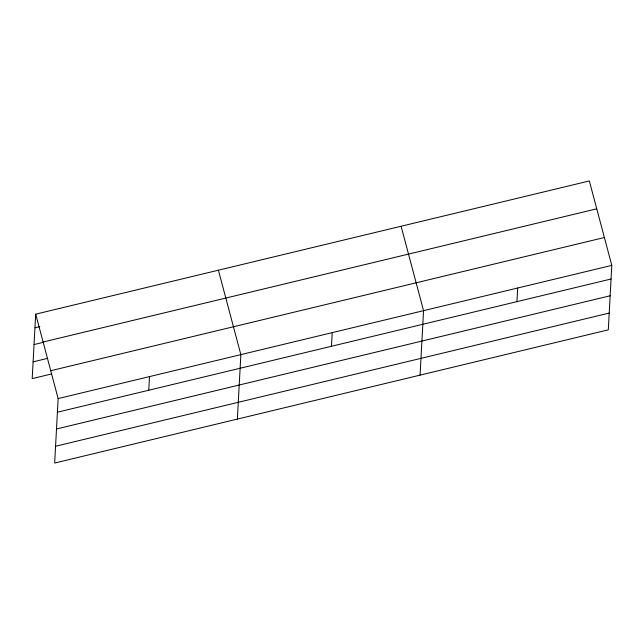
<?xml version="1.0" encoding="UTF-8"?>
<svg xmlns="http://www.w3.org/2000/svg" width="644" height="644" viewBox="0 0 644 644"><rect width="100%" height="100%" fill="white"/><g stroke="black" fill="none" stroke-linecap="round" stroke-linejoin="round"><path stroke-width="0.97" d="M35.694 314.159L58.145 398.58L54.66 463.044L608.306 329.841L611.8 265.376L589.341 180.956L35.694 314.159L32.2 378.624L51.641 373.947M148.764 390.232L149.497 376.603M237.362 419.091L240.856 354.627L218.397 270.198M331.467 346.271L332.207 332.642M420.065 375.13L423.559 310.666L401.099 226.245M516.939 301.65L517.679 288.021M34.953 327.788L39.815 326.613M43.1 342.02L596.755 208.817M34.043 344.564L43.76 342.222M33.11 361.848L47.688 358.338M50.739 370.719L604.386 237.515M58.145 398.58L611.8 265.376M57.413 412.208L611.059 279.005M56.503 428.985L610.15 295.781M55.561 446.268L609.216 313.065"/></g></svg>
